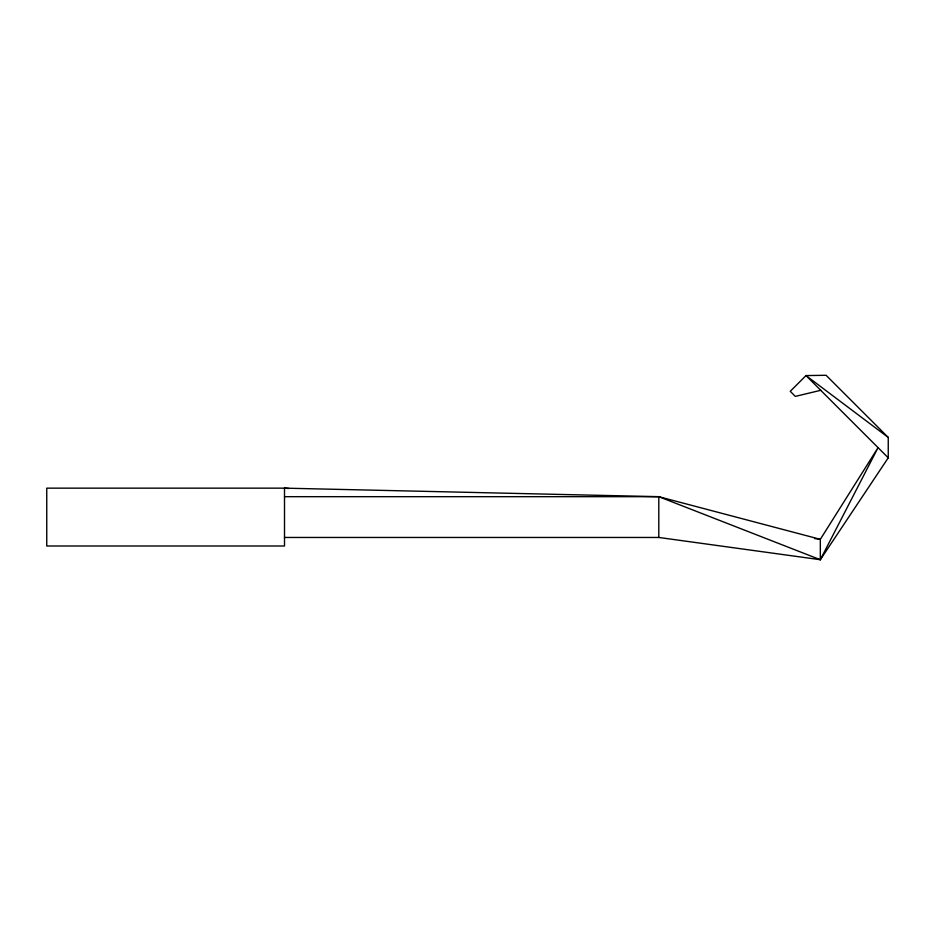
<?xml version="1.0" encoding="UTF-8"?>
<svg xmlns="http://www.w3.org/2000/svg" width="935" height="935" viewBox="0 0 935 935"><rect width="100%" height="100%" fill="white"/><g stroke="black" fill="none" stroke-linecap="round" stroke-linejoin="round"><path stroke-width="1.4" d="M288.88 488.491L284.509 488.152L284.509 545.993L46.75 545.993L46.75 488.152L284.509 488.152L658.801 496.684L820.322 559.714L878.058 447.631L820.322 539.331L820.322 559.714L658.801 537.461L284.509 537.461M820.322 559.714L888.25 457.823L888.25 437.44L826.096 375.286L806.005 375.578L790.25 391.321L795.323 396.393L820.731 390.304M284.509 496.684L658.801 496.684L820.322 539.331L814.549 538.537M888.25 437.44L806.005 375.578L888.25 457.823M658.801 496.684L658.801 537.461"/></g></svg>
